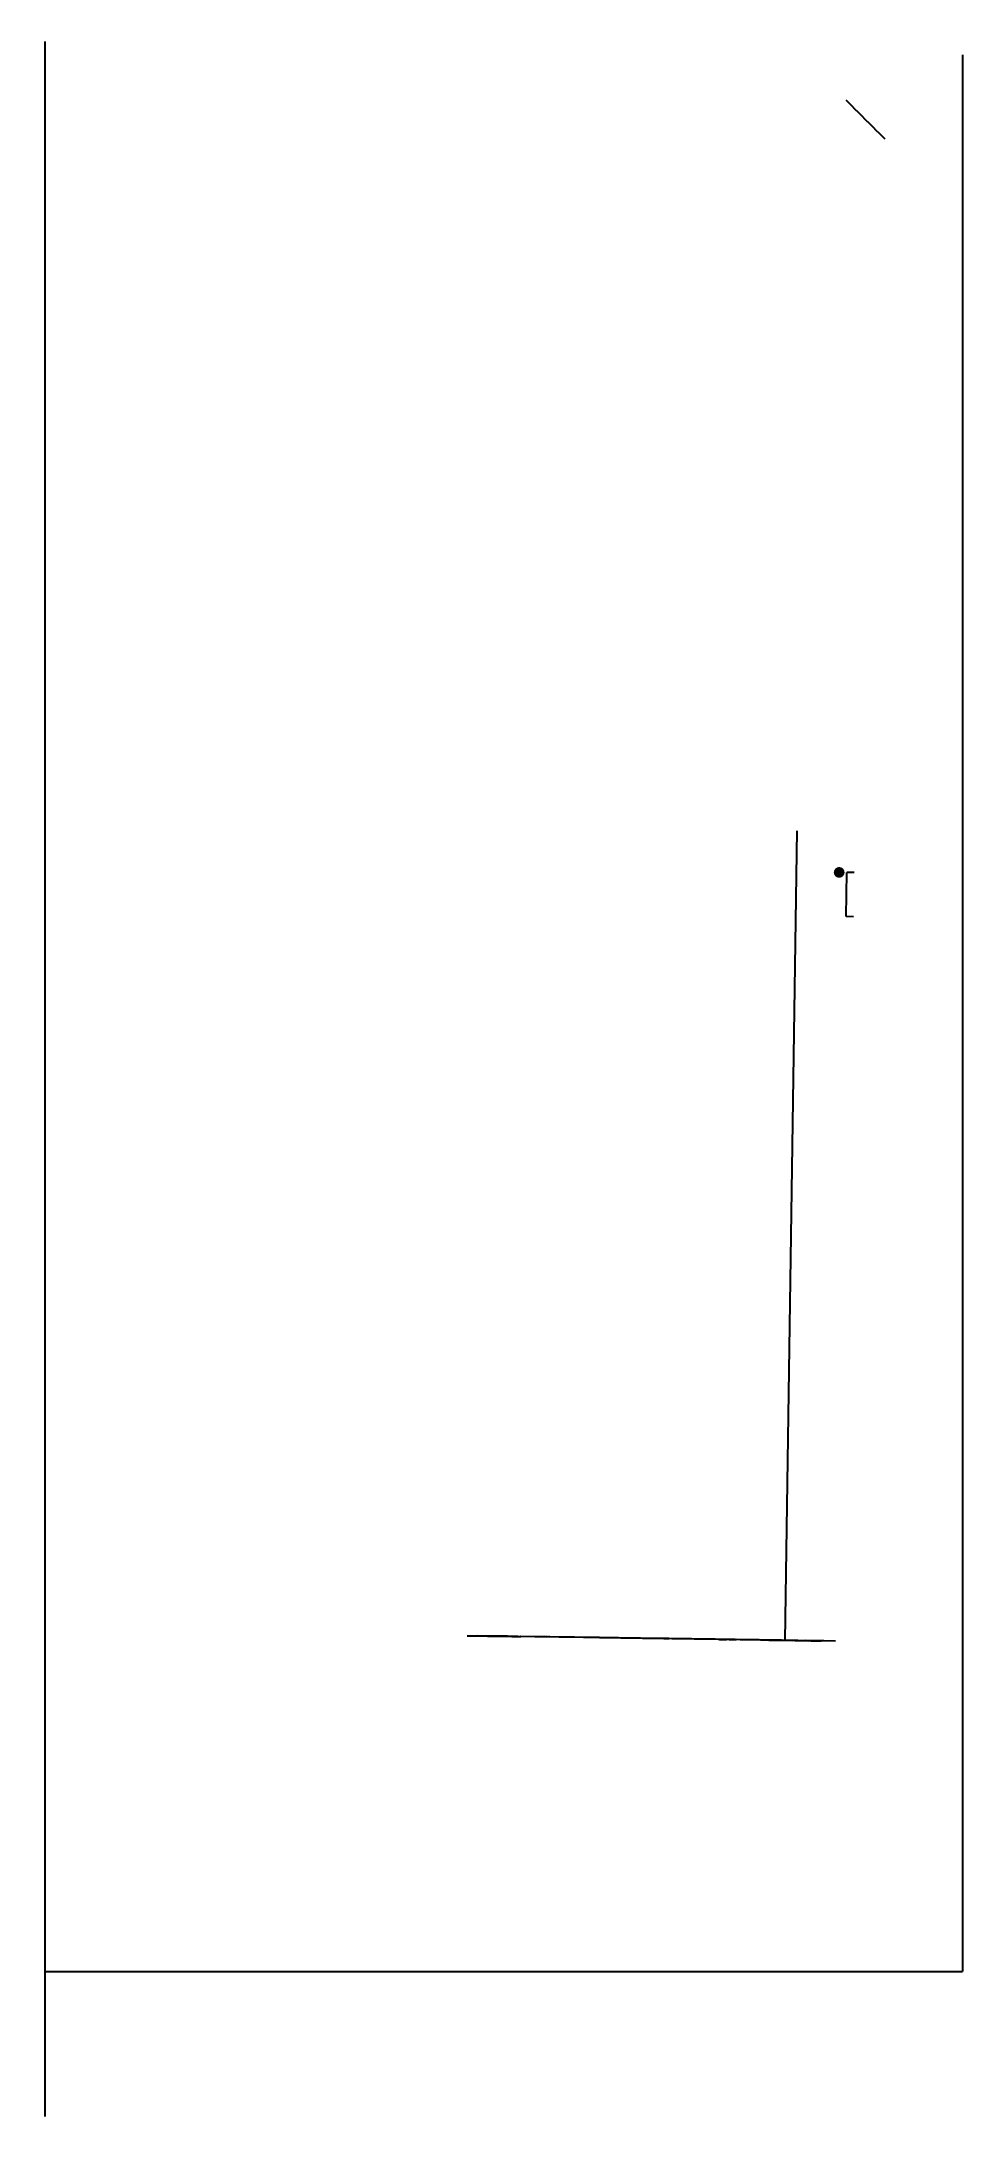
# Model space of a CAD drawing. Header units: inches. Extents: x 260 to 431, y 260 to 644.
import ezdxf

# ---------------------------------------------------------------- set-up
doc = ezdxf.new("R2010")
doc.units = ezdxf.units.IN
doc.header["$MEASUREMENT"] = 0
for name, color, linetype in [('Acoperiș', 7, 'Continuous'), ('Ext', 251, 'Continuous'), ('Scanduri', 249, 'Continuous'), ('Suport metalic', 9, 'Continuous')]:
    doc.layers.add(name, color=color, linetype=linetype)
doc.styles.get("Standard").update_dxf_attribs({"font": 'arial.ttf'})

msp = doc.modelspace()

# ---------------------------------------------------------------- hatches: boundary and pattern name
at = {"layer": 'Suport metalic'}
h = msp.add_hatch(color=256, dxfattribs=at)
h.dxf.hatch_style = 1
edge = h.paths.add_edge_path()
edge.add_arc((408.08, 490.2), 1, -180.8381, 179.1619)

# ---------------------------------------------------------------- linework, layer by layer
msp.add_line((412.98, 629.63, 210.36), (412.98, 629.63, 215.36))
at = {"layer": 'Acoperiș'}
for p, q in [((260.92, 644.12, 245), (260.92, 259.74, 245)), ((430.92, 641.62, 245), (430.92, 286.62, 245)), ((260.92, 286.62, 245), (430.92, 286.62, 245))]:
    msp.add_line(p, q, dxfattribs=at)
at = {"layer": 'Ext', "extrusion": (-0.707107, -0.707107, 6.12323e-17)}
msp.add_circle((-153.2, 215.36, -737.24), 5, dxfattribs=at)
at = {"layer": 'Scanduri', "extrusion": (0.014627, 0.999893, 6.12323e-17)}
for p, q in [((346.3, 348.7, 51.92), (341.05, 348.78, 52.38)), ((341.05, 348.78, 52.38), (341.67, 348.77, 58.3)), ((352.52, 348.61, 59.79), (344.69, 348.73, 60.47)), ((346.64, 348.7, 55.08), (346.3, 348.7, 51.92)), ((352.25, 348.61, 56.8), (349.11, 348.66, 57.07)), ((352.52, 348.61, 59.79), (352.25, 348.61, 56.8)), ((354.51, 348.58, 59.61), (354.24, 348.59, 56.62)), ((362.71, 348.46, 55.88), (354.24, 348.59, 56.62)), ((362.97, 348.46, 58.87), (354.51, 348.58, 59.61)), ((362.97, 348.46, 58.87), (362.71, 348.46, 55.88)), ((373.17, 348.31, 54.96), (364.7, 348.43, 55.71)), ((364.97, 348.43, 58.69), (364.7, 348.43, 55.71)), ((373.43, 348.3, 57.95), (364.97, 348.43, 58.69)), ((373.43, 348.3, 57.95), (373.17, 348.31, 54.96)), ((375.42, 348.28, 57.78), (375.16, 348.28, 54.79)), ((375.62, 348.27, 54.75), (375.16, 348.28, 54.79)), ((375.88, 348.27, 57.74), (375.42, 348.28, 57.78)), ((376.5, 348.26, 57.62), (375.88, 348.27, 57.74)), ((385.92, 348.12, 57.94), (387.21, 348.1, 55.24)), ((387.73, 348.1, 58.8), (389.02, 348.08, 56.1)), ((396.37, 347.97, 63.86), (393.53, 348.01, 64.87)), ((397.04, 347.96, 65.74), (394.2, 348, 66.75)), ((395.05, 347.99, 70.84), (394.2, 348, 66.75)), ((395.05, 347.99, 70.84), (397.01, 347.96, 79.11)), ((396.94, 347.96, 65.78), (397.51, 347.95, 68.2)), ((399.93, 347.92, 78.42), (397.01, 347.96, 79.11)), ((397.47, 347.95, 81.06), (399.43, 347.92, 89.33)), ((400.39, 347.91, 80.37), (397.47, 347.95, 81.06)), ((397.51, 347.95, 68.2), (397.97, 347.95, 70.15)), ((397.97, 347.95, 70.15), (399.93, 347.92, 78.42)), ((402.35, 347.88, 88.64), (399.43, 347.92, 89.33)), ((402.81, 347.88, 90.59), (399.89, 347.92, 91.28)), ((400.39, 347.91, 80.37), (402.35, 347.88, 88.64)), ((402.81, 347.88, 90.59), (404.76, 347.85, 98.86))]:
    msp.add_line(p, q, dxfattribs=at)
at = {"layer": 'Scanduri', "color": 0, "extrusion": (0.014627, 0.999893, 6.12323e-17)}
for p, q in [((399.89, 347.92, 91.28), (401.84, 347.89, 99.55)), ((404.76, 347.85, 98.86), (401.84, 347.89, 99.55)), ((405.22, 347.84, 100.8), (402.3, 347.88, 101.5)), ((407.41, 347.81, 110.05), (404.49, 347.85, 110.74)), ((407.41, 347.81, 110.05), (405.22, 347.84, 100.8))]:
    msp.add_line(p, q, dxfattribs=at)
at = {"layer": 'Scanduri', "extrusion": (0.014627, 0.999893, 6.12323e-17)}
for centre, radius, start, end in [((-339.3, 57.63, 353.73), 2.85, 358.219, 95.0142), ((-343.74, 54.84, 353.73), 2.25, 6.1752, 96.024), ((-375.55, 71.26, 353.73), 17.27, 247.8409, 287.0794), ((-375.61, 71.14, 353.73), 14.17, 248.5626, 287.4478), ((-379.66, 67.55, 353.73), 9.23, 197.0988, 251.4375), ((-375.55, 71.26, 353.73), 17.27, 205.2902, 241.2027)]:
    msp.add_arc(centre, radius, start, end, dxfattribs=at)
for p in [(386.69, 348.11, 58.31), (386.71, 348.11, 58.28)]:
    msp.add_point(p, dxfattribs=at)
at = {"layer": 'Suport metalic', "extrusion": (0.230375, 0.006977, 0.973077)}
msp.add_line((398.1, 347.94, 64.24), (400.29, 497.93, 64.24), dxfattribs=at)
at = {"layer": 'Suport metalic'}
for p, q in [((409.37, 482.02, 110.05), (409.49, 490.18, 110.05)), ((410.88, 490.16, 109.72), (409.49, 490.18, 110.05)), ((410.76, 482, 109.72), (409.37, 482.02, 110.05))]:
    msp.add_line(p, q, dxfattribs=at)
at = {"layer": 'Suport metalic', "extrusion": (0.014627, 0.999893, 6.12323e-17)}
for p, q in [((339.19, 348.81, 16.8), (339.19, 348.81, 15.3)), ((339.19, 348.81, 15.3), (348.71, 348.67, 15.3)), ((400.22, 347.91, 16.8), (339.19, 348.81, 16.8)), ((396.7, 347.96, 19.8), (342.71, 348.75, 19.8)), ((342.71, 348.75, 19.8), (342.71, 348.75, 16.8)), ((348.71, 348.67, 16.8), (348.71, 348.67, 15.3)), ((359.07, 348.51, 54.69), (349.03, 348.66, 57.08)), ((375.33, 348.28, 53.27), (359.07, 348.51, 54.69)), ((363.71, 348.45, 48.49), (359.07, 348.51, 54.69)), ((363.71, 348.45, 19.8), (363.72, 348.45, 48.49)), ((363.71, 348.45, 48.49), (375.63, 348.27, 48.52)), ((375.71, 348.27, 19.8), (375.63, 348.27, 48.52)), ((375.63, 348.27, 48.52), (376.61, 348.26, 52.93)), ((400.22, 347.91, 15.3), (390.71, 348.05, 15.3)), ((390.71, 348.05, 16.8), (390.71, 348.05, 15.3)), ((396.7, 347.96, 19.8), (396.7, 347.96, 16.8)), ((400.22, 347.91, 16.8), (400.22, 347.91, 15.3))]:
    msp.add_line(p, q, dxfattribs=at)
at = {"layer": 'Suport metalic', "extrusion": (0.014627, 0.999893, 6.12323e-17), "elevation": 353.73}
for points in [[(-341.09, 19.8), (-341.09, 16.8)], [(-388.05, 19.8), (-388.05, 16.8)]]:
    msp.add_lwpolyline(points, dxfattribs=at)
at = {"layer": 'Suport metalic', "extrusion": (0.014627, 0.999893, 6.12323e-17)}
msp.add_arc((-375.55, 71.26, 353.73), 18.77, 201.9642, 286.5856, dxfattribs=at)

# ---------------------------------------------------------------- texts
at = {"layer": 'Acoperiș', "color": 5, "extrusion": (-1, 1.83697e-16, 6.12323e-17)}
msp.add_text('UNIVERSITATE', height=18, dxfattribs=at).set_placement((-562.82, 235.69, -260.33))
at = {"layer": 'Acoperiș', "color": 5, "extrusion": (3.06162e-16, 1, 0)}
for s, p in [('PANOU INFORMATIV', (-378.06, 180.66, 291.53)), ('-119 Complex Comercial', (-383.13, 129.3, 291.53)), ('-120 Șoseaua Fundeni', (-383.13, 123.68, 291.53)), ('-108 Pasaj Colentina', (-383.13, 146.17, 291.53)), ('-100 Aeroport Henri', (-383.13, 157.41, 291.53)), ('-102 Pantelimon', (-383.13, 151.79, 291.53)), ('-117 Străulești', (-383.13, 134.92, 291.53)), ('-381 Clabucet', (-383.13, 118.05, 291.53)), ('-113 Mezes', (-383.13, 140.54, 291.53)), ('Autobuze', (-383.13, 163.03, 291.53))]:
    msp.add_text(s, height=3.5, dxfattribs=at).set_placement(p)

doc.saveas('drawing.dxf')
